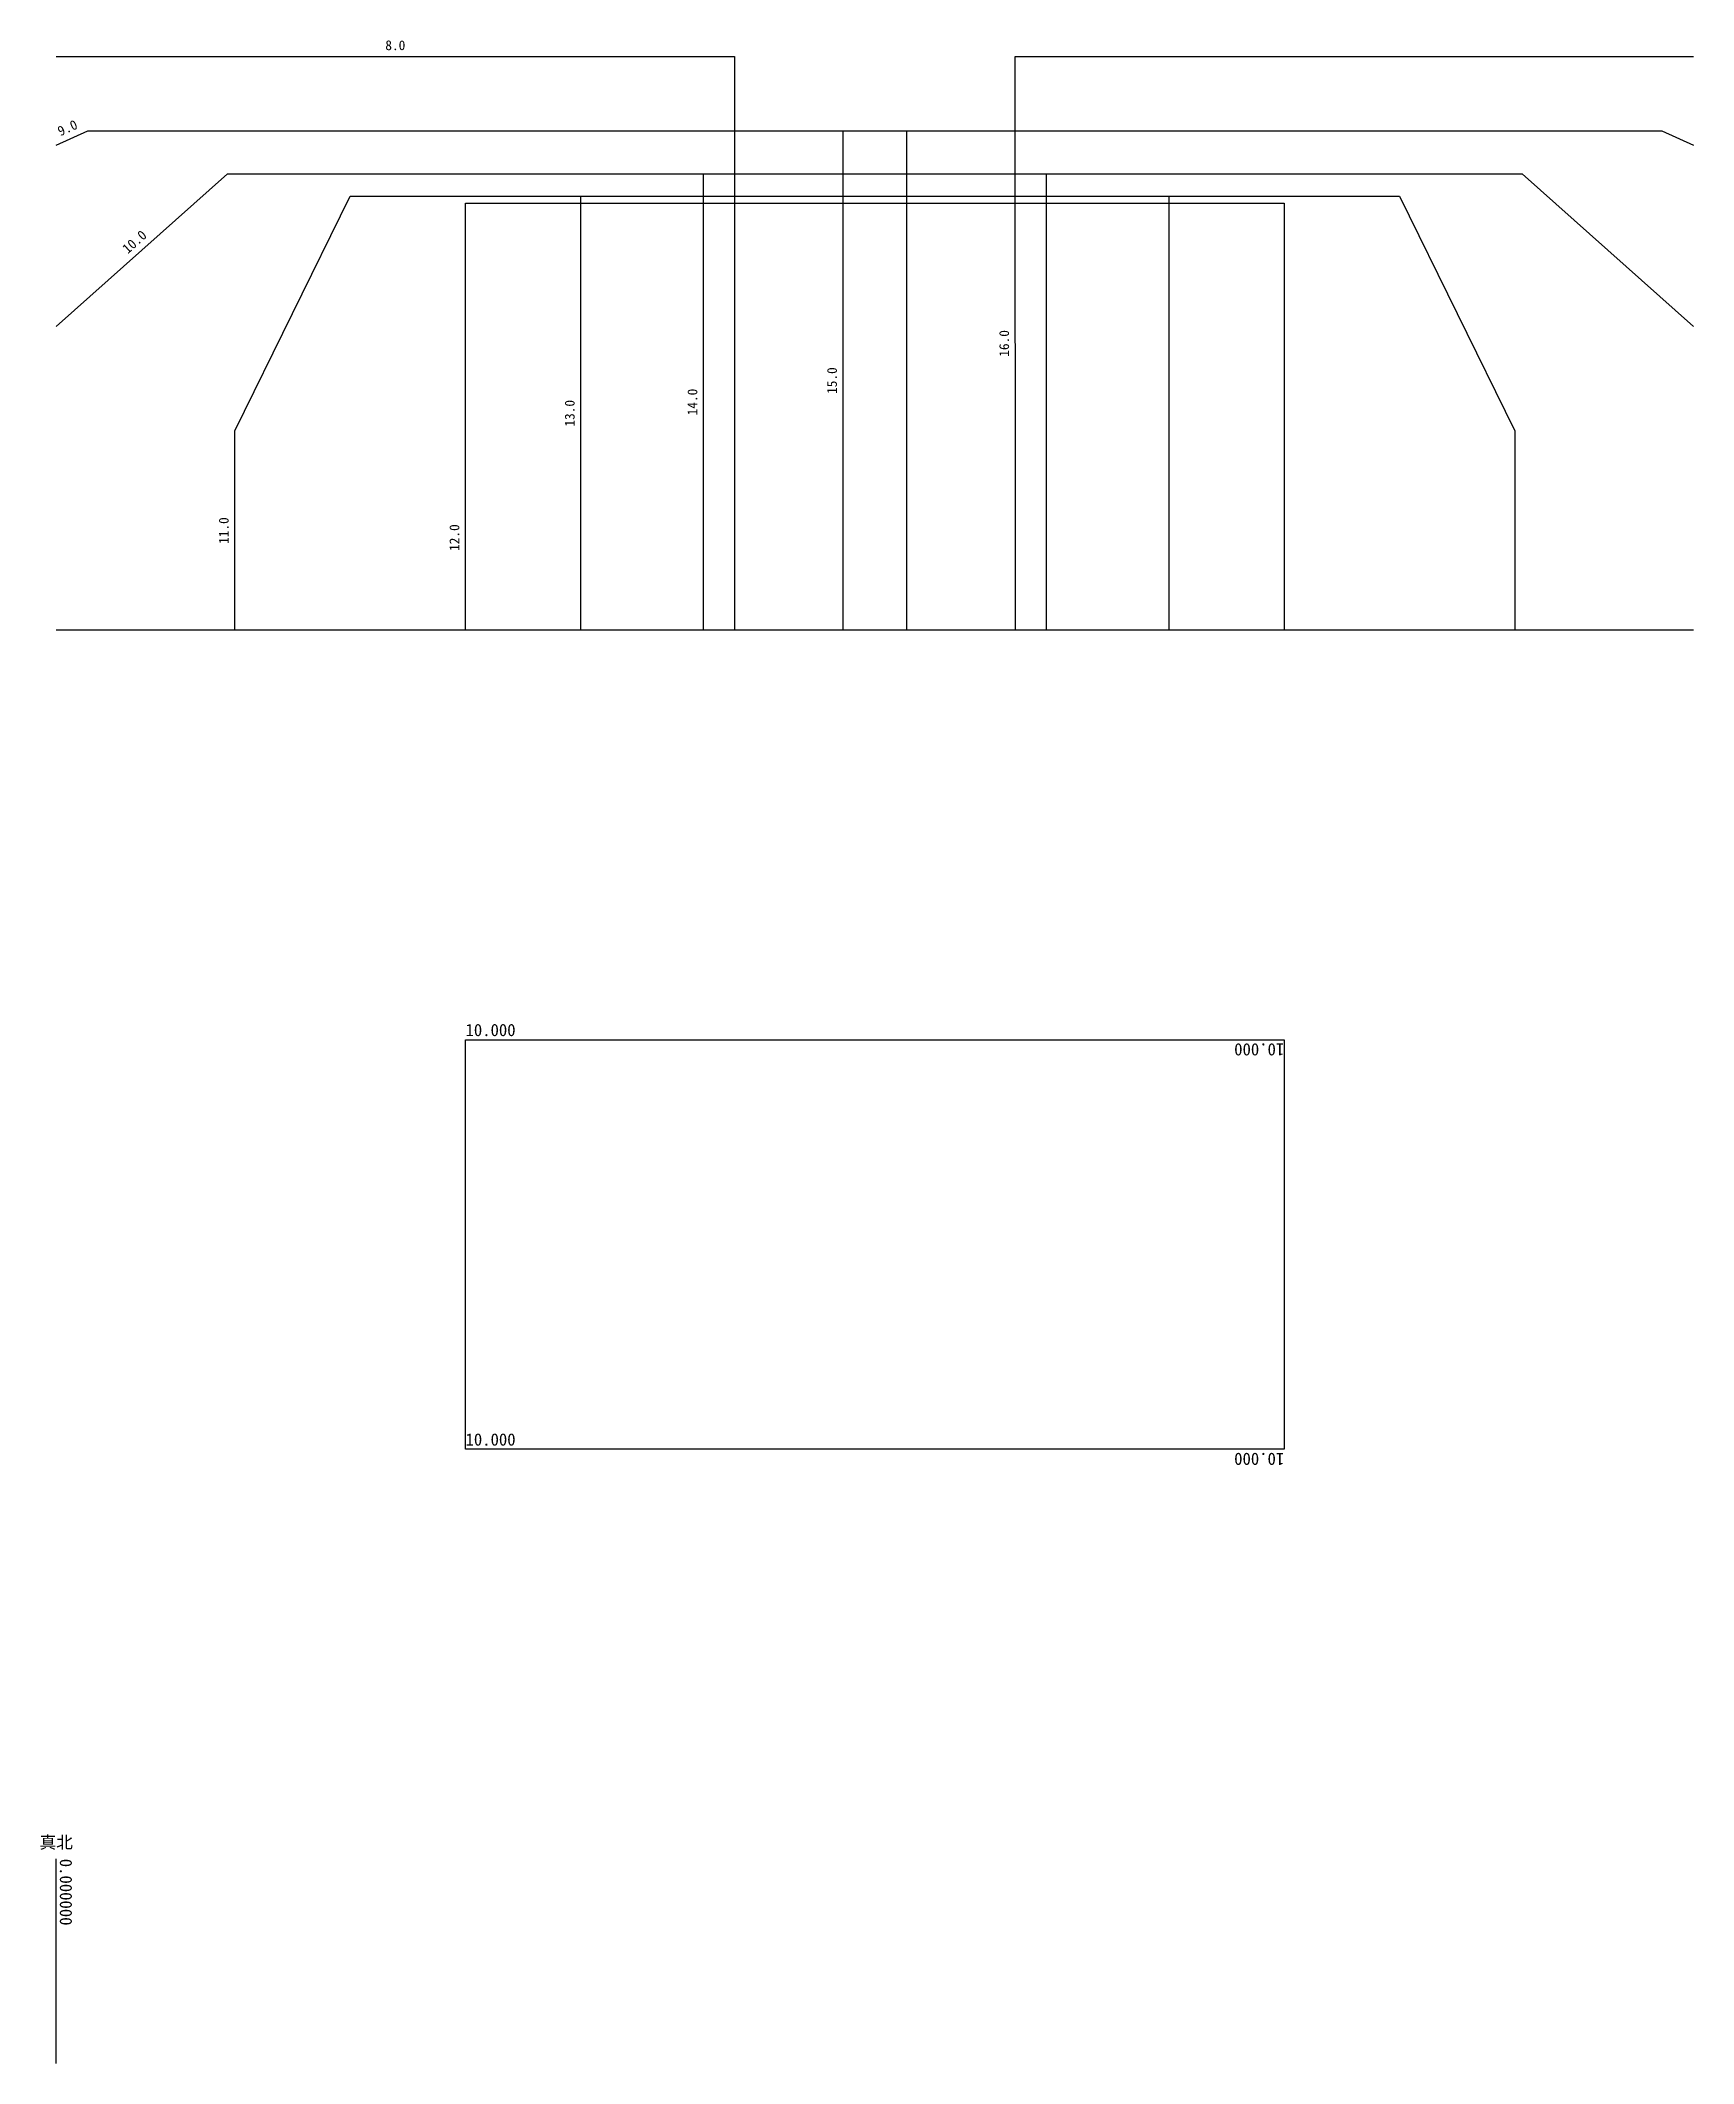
# Model space of a CAD drawing. Units: millimetres at full size, sheet at 1:100. Extents: x -15787 to 8939, y -18796 to 11451.
import ezdxf
from ezdxf.enums import TextEntityAlignment as Align

# ---------------------------------------------------------------- set-up
doc = ezdxf.new("R2010")
doc.units = ezdxf.units.MM
doc.header["$LTSCALE"] = 100
doc.layers.add('0-0', color=7, linetype='Continuous')
doc.styles.add('ＭＳ ゴシック', font='')
doc.styles.get('ＭＳ ゴシック').set_extended_font_data('MS Gothic')

msp = doc.modelspace()

# ---------------------------------------------------------------- linework, layer by layer
at = {"layer": '0-0'}
for p, q in [((-15551, 11212.7), (-5405.9, 11212.7)), ((-5405.9, 11212.7), (-5406.6, 2632.7)), ((-1205.2, 2632.7), (-1205.9, 11212.7)), ((-1205.9, 11212.7), (8938.8, 11212.7)), ((-15551, 9887.1), (-15076.4, 10099.9)), ((-3780.5, 2632.7), (-3781, 10099.9)), ((-15551, 7174.8), (-12988.1, 9459.2)), ((-5868.3, 2632.7), (-5868.2, 9459.2)), ((-7703.3, 2632.7), (-7703.5, 9123.5)), ((-12877.6, 2632.7), (-12877.6, 5615)), ((-9428.1, 2632.7), (-9428.1, 5405.1)), ((8938.8, 2632.7), (-15551, 2632.7)), ((-15551, -18795.9), (-15551, -15734.7))]:
    msp.add_line(p, q, dxfattribs=at)
for points in [[(-15076.4, 10099.9), (-2830.8, 10099.9), (-2831.3, 2632.7)], [(-3781, 10099.9), (8463.5, 10099.9), (8938.8, 9886.8)], [(-12988.1, 9459.2), (-743.6, 9459.2), (-743.5, 2632.7)], [(-5868.2, 9459.2), (6376.3, 9459.2), (8938.8, 7175.2)], [(-12877.6, 5615), (-11152.8, 9123.5), (1091.7, 9123.5), (1091.5, 2632.7)], [(-7703.5, 9123.5), (4541, 9123.5), (6265.8, 5615), (6265.9, 2632.7)], [(-9428.1, 5405.1), (-9428.1, 9018.6), (2816.3, 9018.6), (2816.3, 5405.1), (2816.3, 2632.7)]]:
    msp.add_lwpolyline(points, dxfattribs=at)
msp.add_lwpolyline([(-9428.6, -3489.8), (2816.3, -3489.8), (2816.3, -9612.2), (-9428.6, -9612.2)], close=True, dxfattribs=at)

# ---------------------------------------------------------------- texts
at = {"layer": '0-0', "style": 'ＭＳ ゴシック'}
msp.add_text('8.0', height=146.6, dxfattribs=at).set_placement((-10628.4, 11262.7), align=Align.BOTTOM_LEFT)
for s, rotation, p in [('9.0', 24.153, (-15471, 9977.8)), ('10.0', 41.711, (-14452.1, 8221.3)), ('16.0', 90.005, (-1255.6, 6722.7)), ('15.0', 90.004, (-3830.7, 6166.3)), ('13.0', 90.001, (-7753.4, 5678.1)), ('14.0', 89.999, (-5918.2, 5846)), ('11.0', 89.999, (-12927.6, 3923.8)), ('12.0', 90, (-9478.1, 3818.9))]:
    msp.add_text(s, height=146.6, rotation=rotation, dxfattribs=at).set_placement(p, align=Align.BOTTOM_LEFT)
at = {"layer": '0-0', "color": 2, "style": 'ＭＳ ゴシック'}
for p in [(-9428.6, -3489.8), (-9428.6, -9612.2)]:
    msp.add_text('10.000', height=183.3, dxfattribs=at).set_placement(p, align=Align.BOTTOM_LEFT)
for p in [(2816.3, -3489.8), (2816.3, -9612.2)]:
    msp.add_text('10.000', height=183.3, rotation=180, dxfattribs=at).set_placement(p, align=Align.BOTTOM_LEFT)
at = {"layer": '0-0', "color": 6, "style": 'ＭＳ ゴシック'}
msp.add_text('真北', height=183.3, dxfattribs=at).set_placement((-15801, -15634.7), align=Align.BOTTOM_LEFT)
msp.add_text('0.000000', height=183.3, rotation=270, dxfattribs=at).set_placement((-15551, -15734.7), align=Align.BOTTOM_LEFT)

doc.saveas('drawing.dxf')
